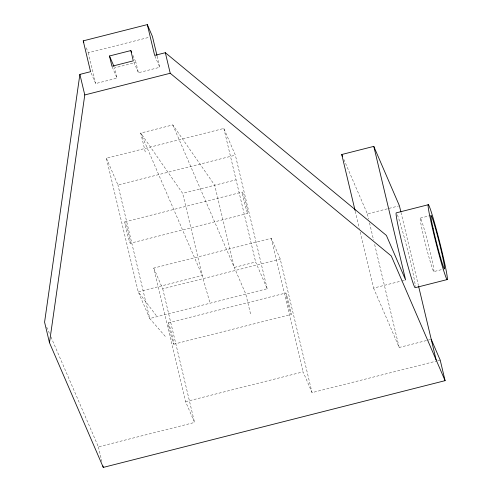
<?xml version="1.0" encoding="UTF-8"?>
<svg xmlns="http://www.w3.org/2000/svg" width="492" height="492" viewBox="0 0 492 492"><rect width="100%" height="100%" fill="white"/><g stroke="black" fill="none" stroke-linecap="round" stroke-linejoin="round"><path stroke-width="0.37" stroke-dasharray="2.46 1.84" d="M86.235 47.847L88.345 52.736L149.488 37.22M157.157 56.291L159.777 67.299L138.412 72.718L135.964 62.447L114.605 67.865L117.053 78.142L95.688 83.56L90.866 72.386M267.181 288.73L235.361 155.158L223.829 128.443L106.407 158.239L138.227 291.811L149.759 318.527L267.181 288.73L255.649 262.015L234.29 267.433L214.709 185.238L172.797 124.931L140.749 133.061L145.644 153.615M106.407 158.239L117.939 184.955L235.361 155.158M209.703 302.051L202.243 275.563L140.749 133.061L182.661 193.368L236.068 179.814M124.851 221.867L242.353 192.052M130.263 243.257A11.033 0.535 75.8 0 0 126.696 227.261A11.033 0.535 75.8 0 0 125.718 227.169A11.033 0.535 75.8 0 0 130.263 243.257L247.759 213.442A11.033 0.535 75.8 0 0 244.192 197.44A11.033 0.535 75.8 0 0 243.214 197.353A11.033 0.535 75.8 0 0 247.759 213.442M50.965 336.952L98.388 446.853L194.561 422.443L185.595 401.663L153.775 268.091L271.27 238.276L280.237 259.056L312.057 392.628L437.222 360.87M343.853 159.408L367.364 213.891L398.68 205.945M420.316 218.122L430.285 215.588M153.775 268.091L162.741 288.872L280.237 259.056M168.313 322.832L285.809 293.017M433.833 271.596A27.583 1.335 75.8 0 0 424.928 231.634A27.583 1.335 75.8 0 0 422.468 231.345A27.583 1.335 75.8 0 0 433.833 271.596L443.802 269.062M360.23 232.119L373.563 288.084L401.238 281.061M401.97 280.877L404.879 280.139M173.762 344.209L291.258 314.394M185.595 401.663L303.09 371.847L312.057 392.628M373.563 288.084L399.184 347.463L430.506 339.517M437.966 360.679L440.199 360.113M165.263 336.387L149.759 318.527L117.939 184.955M156.29 315.606L138.227 291.811L202.243 275.563L182.661 193.368M154.955 56.125L159.777 67.299M172.797 124.931L245.815 294.154L250.711 314.702M132.951 55.461L135.964 62.447M133.892 62.244L138.412 72.718M112.231 66.967L117.053 78.142M46.709 327.094L49.747 334.136M401.011 212.476L418.434 285.606M367.364 213.891L368.613 219.112M369.498 222.845L373.588 240.01M374.652 244.487L399.184 347.463M355.255 211.228L359.344 228.393M271.27 238.276L303.09 371.847M223.829 128.443L255.649 262.015M162.741 288.872L194.561 422.443M88.345 52.736L95.688 83.56M98.388 446.853L101.881 461.527M397.345 214.801A38.616 1.87 75.8 0 1 408.028 251.818A38.616 1.87 75.8 0 1 415.377 286.621M168.787 326.233A11.033 0.535 75.8 0 0 173.553 343.945A11.033 0.535 75.8 0 0 170.767 330.39A11.033 0.535 75.8 0 0 168.787 326.233M286.282 296.412A11.033 0.535 75.8 0 0 291.049 314.124A11.033 0.535 75.8 0 0 288.269 300.575A11.033 0.535 75.8 0 0 286.282 296.412"/><path stroke-width="0.74" d="M156.979 55.559L152.434 36.476L147.311 24.6L83.222 40.861L90.565 71.691L79.882 74.397L44.581 322.162L49.477 342.709L103.283 467.4L445.094 380.66L440.199 360.113L431.232 339.332M49.477 342.709L84.778 94.95L79.882 74.397M130.841 50.571L133.289 60.848L111.93 66.266L109.476 55.99L130.841 50.571L131.745 52.669M355.076 210.484L341.743 154.513L373.791 146.382L405.611 279.954L386.392 235.422L165.337 52.712L154.654 55.424L147.311 24.6M84.778 94.95L170.232 73.265L391.288 255.975L445.094 380.66M428.323 204.721L396.275 212.852A38.616 1.87 75.8 0 0 403.6 249.549A38.616 1.87 75.8 0 0 415.15 287.703L447.191 279.573A38.616 1.87 75.8 0 0 434.873 224.069A38.616 1.87 75.8 0 0 431.207 222.802A38.616 1.87 75.8 0 0 447.191 279.573M373.791 146.382L399.412 205.761L400.832 211.726M341.743 154.513L342.647 156.61M109.476 55.99L114.003 66.469M83.222 40.861L83.825 42.263M418.612 286.35L436.127 359.88M165.337 52.712L170.232 73.265M102.933 465.93L103.283 467.4M433.151 228.632A27.583 1.335 75.8 0 0 444.516 268.884A27.583 1.335 75.8 0 0 435.611 228.921A27.583 1.335 75.8 0 0 433.151 228.632"/></g></svg>
